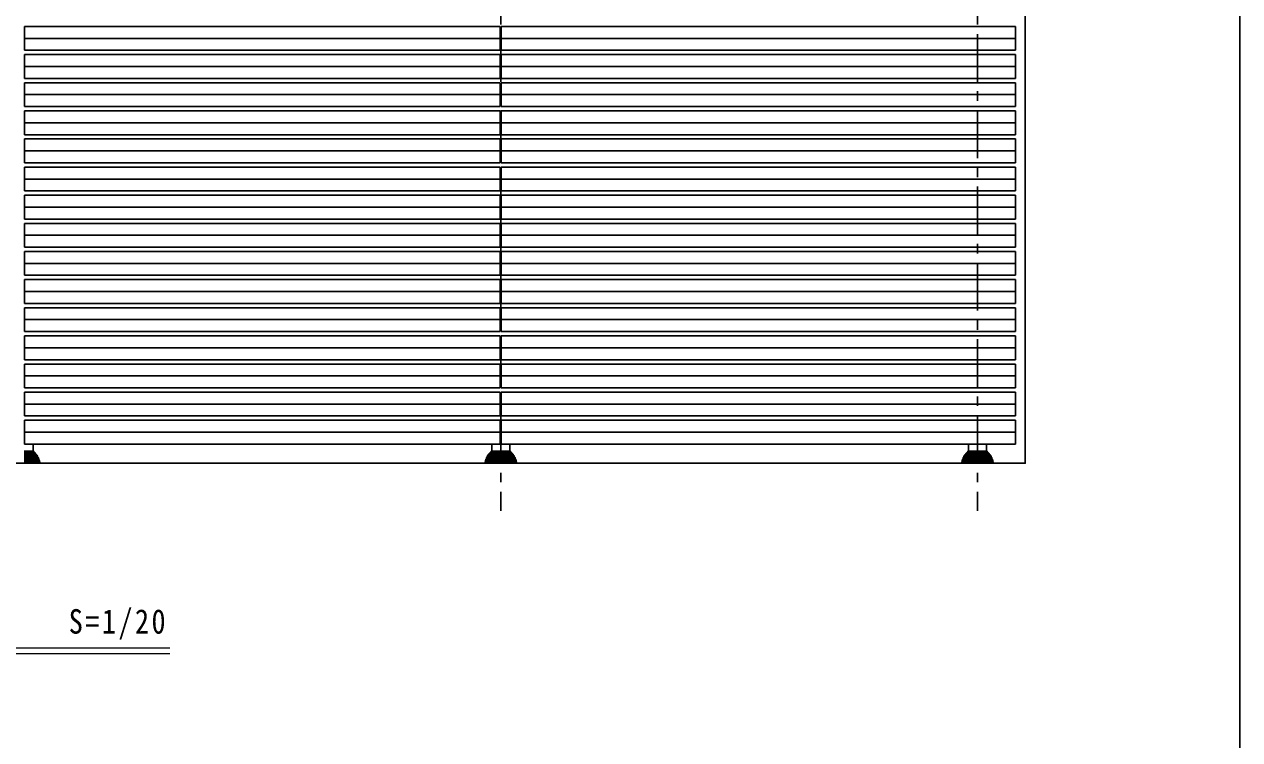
# Model space of a CAD drawing. Units: millimetres at full size, sheet at 1:5, with parts at other scales. Extents: x -1050 to 1050, y -742 to 742.
# Drawn here: x 353 to 990, y 0 to 375 of the extents above; entities that cross this region are included whole.
import ezdxf

# ---------------------------------------------------------------- set-up
doc = ezdxf.new("R2010")
doc.units = ezdxf.units.MM
doc.header["$LTSCALE"] = 5
doc.linetypes.add('CHAIN1', pattern=[8, 5, -1, 1, -1])
doc.layers.add('0-9_文字', color=3, linetype='Continuous', lineweight=20)
doc.layers.add('1-5_図枠1_1', color=7, linetype='Continuous')
doc.layers.add('1-6_姿図', color=7, linetype='Continuous')
doc.styles.add('ＭＳ ゴシック', font='')
doc.styles.get('ＭＳ ゴシック').set_extended_font_data('MS Gothic')

msp = doc.modelspace()

# ---------------------------------------------------------------- linework, layer by layer
at = {"layer": '0-9_文字'}
for p, q in [((429.008, 48), (309.255, 48)), ((429.008, 45), (309.255, 45))]:
    msp.add_line(p, q, dxfattribs=at)
at = {"layer": '1-5_図枠1_1'}
msp.add_line((990, 682.5), (990, -707.5), dxfattribs=at)
at = {"layer": '1-6_姿図', "linetype": 'CHAIN1'}
for p, q in [((602.5, 570), (602.5, 120)), ((852.5, 570), (852.5, 120))]:
    msp.add_line(p, q, dxfattribs=at)
at = {"layer": '1-6_姿図'}
for p, q in [((352.75, 374), (352.75, 361.5)), ((352.75, 374), (602.25, 374)), ((602.25, 374), (602.25, 361.5)), ((602.75, 374), (602.75, 361.5)), ((602.75, 374), (872.5, 374)), ((872.5, 374), (872.5, 361.5)), ((602.25, 367.75), (352.75, 367.75)), ((872.5, 367.75), (602.75, 367.75)), ((352.75, 361.5), (602.25, 361.5)), ((352.75, 359.25), (352.75, 346.75)), ((352.75, 359.25), (602.25, 359.25)), ((602.25, 359.25), (602.25, 346.75)), ((602.75, 361.5), (872.5, 361.5)), ((602.75, 359.25), (602.75, 346.75)), ((602.75, 359.25), (872.5, 359.25)), ((872.5, 359.25), (872.5, 346.75)), ((602.25, 353), (352.75, 353)), ((872.5, 353), (602.75, 353)), ((352.75, 346.75), (602.25, 346.75)), ((352.75, 344.5), (352.75, 332)), ((352.75, 344.5), (602.25, 344.5)), ((602.25, 344.5), (602.25, 332)), ((602.75, 346.75), (872.5, 346.75)), ((602.75, 344.5), (602.75, 332)), ((602.75, 344.5), (872.5, 344.5)), ((872.5, 344.5), (872.5, 332)), ((602.25, 338.25), (352.75, 338.25)), ((872.5, 338.25), (602.75, 338.25)), ((352.75, 332), (602.25, 332)), ((602.75, 332), (872.5, 332)), ((352.75, 329.75), (352.75, 317.25)), ((352.75, 329.75), (602.25, 329.75)), ((602.25, 329.75), (602.25, 317.25)), ((602.75, 329.75), (602.75, 317.25)), ((602.75, 329.75), (872.5, 329.75)), ((872.5, 329.75), (872.5, 317.25)), ((602.25, 323.5), (352.75, 323.5)), ((872.5, 323.5), (602.75, 323.5)), ((352.75, 317.25), (602.25, 317.25)), ((352.75, 315), (352.75, 302.5)), ((352.75, 315), (602.25, 315)), ((602.25, 315), (602.25, 302.5)), ((602.75, 317.25), (872.5, 317.25)), ((602.75, 315), (602.75, 302.5)), ((602.75, 315), (872.5, 315)), ((872.5, 315), (872.5, 302.5)), ((602.25, 308.75), (352.75, 308.75)), ((872.5, 308.75), (602.75, 308.75)), ((352.75, 302.5), (602.25, 302.5)), ((352.75, 300.25), (352.75, 287.75)), ((352.75, 300.25), (602.25, 300.25)), ((602.25, 300.25), (602.25, 287.75)), ((602.75, 302.5), (872.5, 302.5)), ((602.75, 300.25), (602.75, 287.75)), ((602.75, 300.25), (872.5, 300.25)), ((872.5, 300.25), (872.5, 287.75)), ((602.25, 294), (352.75, 294)), ((872.5, 294), (602.75, 294)), ((352.75, 287.75), (602.25, 287.75)), ((602.75, 287.75), (872.5, 287.75)), ((352.75, 285.5), (352.75, 273)), ((352.75, 285.5), (602.25, 285.5)), ((602.25, 285.5), (602.25, 273)), ((602.75, 285.5), (602.75, 273)), ((602.75, 285.5), (872.5, 285.5)), ((872.5, 285.5), (872.5, 273)), ((602.25, 279.25), (352.75, 279.25)), ((872.5, 279.25), (602.75, 279.25)), ((352.75, 273), (602.25, 273)), ((352.75, 270.75), (352.75, 258.25)), ((352.75, 270.75), (602.25, 270.75)), ((602.25, 270.75), (602.25, 258.25)), ((602.75, 273), (872.5, 273)), ((602.75, 270.75), (602.75, 258.25)), ((602.75, 270.75), (872.5, 270.75)), ((872.5, 270.75), (872.5, 258.25)), ((602.25, 264.5), (352.75, 264.5)), ((872.5, 264.5), (602.75, 264.5)), ((352.75, 258.25), (602.25, 258.25)), ((352.75, 256), (352.75, 243.5)), ((352.75, 256), (602.25, 256)), ((602.25, 256), (602.25, 243.5)), ((602.75, 258.25), (872.5, 258.25)), ((602.75, 256), (602.75, 243.5)), ((602.75, 256), (872.5, 256)), ((872.5, 256), (872.5, 243.5)), ((602.25, 249.75), (352.75, 249.75)), ((872.5, 249.75), (602.75, 249.75)), ((352.75, 243.5), (602.25, 243.5)), ((602.75, 243.5), (872.5, 243.5)), ((352.75, 241.25), (352.75, 228.75)), ((352.75, 241.25), (602.25, 241.25)), ((602.25, 241.25), (602.25, 228.75)), ((602.75, 241.25), (602.75, 228.75)), ((602.75, 241.25), (872.5, 241.25)), ((872.5, 241.25), (872.5, 228.75)), ((602.25, 235), (352.75, 235)), ((872.5, 235), (602.75, 235)), ((352.75, 228.75), (602.25, 228.75)), ((352.75, 226.5), (352.75, 214)), ((352.75, 226.5), (602.25, 226.5)), ((602.25, 226.5), (602.25, 214)), ((602.75, 228.75), (872.5, 228.75)), ((602.75, 226.5), (602.75, 214)), ((602.75, 226.5), (872.5, 226.5)), ((872.5, 226.5), (872.5, 214)), ((602.25, 220.25), (352.75, 220.25)), ((872.5, 220.25), (602.75, 220.25)), ((352.75, 214), (602.25, 214)), ((352.75, 211.75), (352.75, 199.25)), ((352.75, 211.75), (602.25, 211.75)), ((602.25, 211.75), (602.25, 199.25)), ((602.75, 214), (872.5, 214)), ((602.75, 211.75), (602.75, 199.25)), ((602.75, 211.75), (872.5, 211.75)), ((872.5, 211.75), (872.5, 199.25)), ((602.25, 205.5), (352.75, 205.5)), ((872.5, 205.5), (602.75, 205.5)), ((352.75, 199.25), (602.25, 199.25)), ((602.75, 199.25), (872.5, 199.25)), ((352.75, 197), (352.75, 184.5)), ((352.75, 197), (602.25, 197)), ((602.25, 197), (602.25, 184.5)), ((602.75, 197), (602.75, 184.5)), ((602.75, 197), (872.5, 197)), ((872.5, 197), (872.5, 184.5)), ((602.25, 190.75), (352.75, 190.75)), ((872.5, 190.75), (602.75, 190.75)), ((352.75, 184.5), (602.25, 184.5)), ((352.75, 182.25), (352.75, 169.75)), ((352.75, 182.25), (602.25, 182.25)), ((602.25, 182.25), (602.25, 169.75)), ((602.75, 184.5), (872.5, 184.5)), ((602.75, 182.25), (602.75, 169.75)), ((602.75, 182.25), (872.5, 182.25)), ((872.5, 182.25), (872.5, 169.75)), ((602.25, 176), (352.75, 176)), ((872.5, 176), (602.75, 176)), ((352.75, 169.75), (602.25, 169.75)), ((352.75, 167.5), (352.75, 155)), ((352.75, 167.5), (602.25, 167.5)), ((602.25, 167.5), (602.25, 155)), ((602.75, 169.75), (872.5, 169.75)), ((602.75, 167.5), (602.75, 155)), ((602.75, 167.5), (872.5, 167.5)), ((872.5, 167.5), (872.5, 155)), ((602.25, 161.25), (352.75, 161.25)), ((872.5, 161.25), (602.75, 161.25)), ((352.75, 155), (602.25, 155)), ((357.25, 151.25), (357.25, 155)), ((597.75, 155), (597.75, 151.25)), ((602.75, 155), (872.5, 155)), ((607.25, 151.25), (607.25, 155)), ((847.75, 155), (847.75, 151.25)), ((857.25, 151.25), (857.25, 155)), ((357.25, 151.25), (352.5, 151.25)), ((357.973, 150.6), (352.5, 150.6)), ((358.618, 149.8), (352.5, 149.8)), ((359.14, 149.001), (352.5, 149.001)), ((359.592, 148.2), (352.5, 148.2)), ((359.995, 147.407), (352.5, 147.407)), ((360.313, 146.6), (352.5, 146.6)), ((357.75, 150.75), (357.75, 150.6)), ((358.427, 150.1), (358.427, 149.8)), ((359.076, 149.302), (359.076, 149.001)), ((359.592, 148.524), (359.592, 148.2)), ((359.995, 147.76), (359.995, 147.407)), ((360.313, 147.014), (360.313, 146.599)), ((594.687, 147.014), (594.687, 146.599)), ((594.687, 146.6), (602.5, 146.6)), ((595.005, 147.76), (595.005, 147.407)), ((595.005, 147.407), (602.5, 147.407)), ((595.408, 148.524), (595.408, 148.2)), ((595.408, 148.2), (602.5, 148.2)), ((595.86, 149.001), (602.5, 149.001)), ((595.924, 149.302), (595.924, 149.001)), ((596.382, 149.8), (602.5, 149.8)), ((596.573, 150.1), (596.573, 149.8)), ((597.027, 150.6), (602.5, 150.6)), ((597.25, 150.75), (597.25, 150.6)), ((597.75, 151.25), (602.5, 151.25)), ((607.25, 151.25), (602.5, 151.25)), ((607.973, 150.6), (602.5, 150.6)), ((608.618, 149.8), (602.5, 149.8)), ((609.14, 149.001), (602.5, 149.001)), ((609.592, 148.2), (602.5, 148.2)), ((609.995, 147.407), (602.5, 147.407)), ((610.313, 146.6), (602.5, 146.6)), ((607.75, 150.75), (607.75, 150.6)), ((608.427, 150.1), (608.427, 149.8)), ((609.076, 149.302), (609.076, 149.001)), ((609.592, 148.524), (609.592, 148.2)), ((609.995, 147.76), (609.995, 147.407)), ((610.313, 147.014), (610.313, 146.599)), ((844.687, 147.014), (844.687, 146.599)), ((844.687, 146.6), (852.5, 146.6)), ((845.005, 147.76), (845.005, 147.407)), ((845.005, 147.407), (852.5, 147.407)), ((845.408, 148.524), (845.408, 148.2)), ((845.408, 148.2), (852.5, 148.2)), ((845.86, 149.001), (852.5, 149.001)), ((845.924, 149.302), (845.924, 149.001)), ((846.382, 149.8), (852.5, 149.8)), ((846.573, 150.1), (846.573, 149.8)), ((847.027, 150.6), (852.5, 150.6)), ((847.25, 150.75), (847.25, 150.6)), ((847.75, 151.25), (852.5, 151.25)), ((857.25, 151.25), (852.5, 151.25)), ((857.973, 150.6), (852.5, 150.6)), ((858.618, 149.8), (852.5, 149.8)), ((859.14, 149.001), (852.5, 149.001)), ((859.592, 148.2), (852.5, 148.2)), ((859.995, 147.407), (852.5, 147.407)), ((860.313, 146.6), (852.5, 146.6)), ((857.75, 150.75), (857.75, 150.6)), ((858.427, 150.1), (858.427, 149.8)), ((859.076, 149.302), (859.076, 149.001)), ((859.592, 148.524), (859.592, 148.2)), ((859.995, 147.76), (859.995, 147.407)), ((860.313, 147.014), (860.313, 146.599)), ((360.559, 145.8), (352.5, 145.8)), ((360.559, 146.311), (360.559, 145.8)), ((360.75, 145.482), (360.75, 145)), ((594.25, 145.482), (594.25, 145)), ((594.441, 146.311), (594.441, 145.8)), ((594.441, 145.8), (602.5, 145.8)), ((610.559, 145.8), (602.5, 145.8)), ((610.559, 146.311), (610.559, 145.8)), ((610.75, 145.482), (610.75, 145)), ((844.25, 145.482), (844.25, 145)), ((844.441, 146.311), (844.441, 145.8)), ((844.441, 145.8), (852.5, 145.8)), ((860.559, 145.8), (852.5, 145.8)), ((860.559, 146.311), (860.559, 145.8)), ((860.75, 145.482), (860.75, 145))]:
    msp.add_line(p, q, dxfattribs=at)
msp.add_lwpolyline([(877.5, 570), (877.5, 145), (-90, 145)], dxfattribs=at)
for centre, radius, start, end in [((357.25, 150.75), 0.5, 0, 90), ((357.916, 150.089), 0.512, 1.20369, 93.43866), ((358.588, 149.312), 0.488, 358.74477, 93.42932), ((359.127, 148.536), 0.466, 358.561, 88.35526), ((359.58, 147.785), 0.415, 356.50937, 88.37725), ((359.944, 147.04), 0.37, 355.88779, 82.12455), ((360.256, 146.303), 0.303, 1.53857, 79.07898), ((594.744, 146.303), 0.303, 100.92102, 178.46143), ((595.056, 147.04), 0.37, 97.87545, 184.11221), ((595.42, 147.785), 0.415, 91.62275, 183.49063), ((595.873, 148.536), 0.466, 91.64474, 181.439), ((596.412, 149.312), 0.488, 86.57068, 181.25523), ((597.084, 150.089), 0.512, 86.56134, 178.79631), ((597.75, 150.75), 0.5, 90, 180), ((607.25, 150.75), 0.5, 0, 90), ((607.916, 150.089), 0.512, 1.20369, 93.43866), ((608.588, 149.312), 0.488, 358.74477, 93.42932), ((609.127, 148.536), 0.466, 358.561, 88.35526), ((609.58, 147.785), 0.415, 356.50937, 88.37725), ((609.944, 147.04), 0.37, 355.88779, 82.12455), ((610.256, 146.303), 0.303, 1.53857, 79.07898), ((844.744, 146.303), 0.303, 100.92102, 178.46143), ((845.056, 147.04), 0.37, 97.87545, 184.11221), ((845.42, 147.785), 0.415, 91.62275, 183.49063), ((845.873, 148.536), 0.466, 91.64474, 181.439), ((846.412, 149.312), 0.488, 86.57068, 181.25523), ((847.084, 150.089), 0.512, 86.56134, 178.79631), ((847.75, 150.75), 0.5, 90, 180), ((857.25, 150.75), 0.5, 0, 90), ((857.916, 150.089), 0.512, 1.20369, 93.43866), ((858.588, 149.312), 0.488, 358.74477, 93.42932), ((859.127, 148.536), 0.466, 358.561, 88.35526), ((859.58, 147.785), 0.415, 356.50937, 88.37725), ((859.944, 147.04), 0.37, 355.88779, 82.12455), ((860.256, 146.303), 0.303, 1.53857, 79.07898), ((360.386, 145.48), 0.364, 0.28944, 61.66375), ((594.614, 145.48), 0.364, 118.33625, 179.71056), ((610.386, 145.48), 0.364, 0.28944, 61.66375), ((844.614, 145.48), 0.364, 118.33625, 179.71056), ((860.386, 145.48), 0.364, 0.28944, 61.66375)]:
    msp.add_arc(centre, radius, start, end, dxfattribs=at)

# ---------------------------------------------------------------- texts
at = {"layer": '0-9_文字', "insert": (375.914, 52.481), "char_height": 12.83, "attachment_point": 7, "style": 'ＭＳ ゴシック'}
msp.add_mtext('\\T1.17;\\W0.85;S=1/20', dxfattribs=at)

doc.saveas('drawing.dxf')
